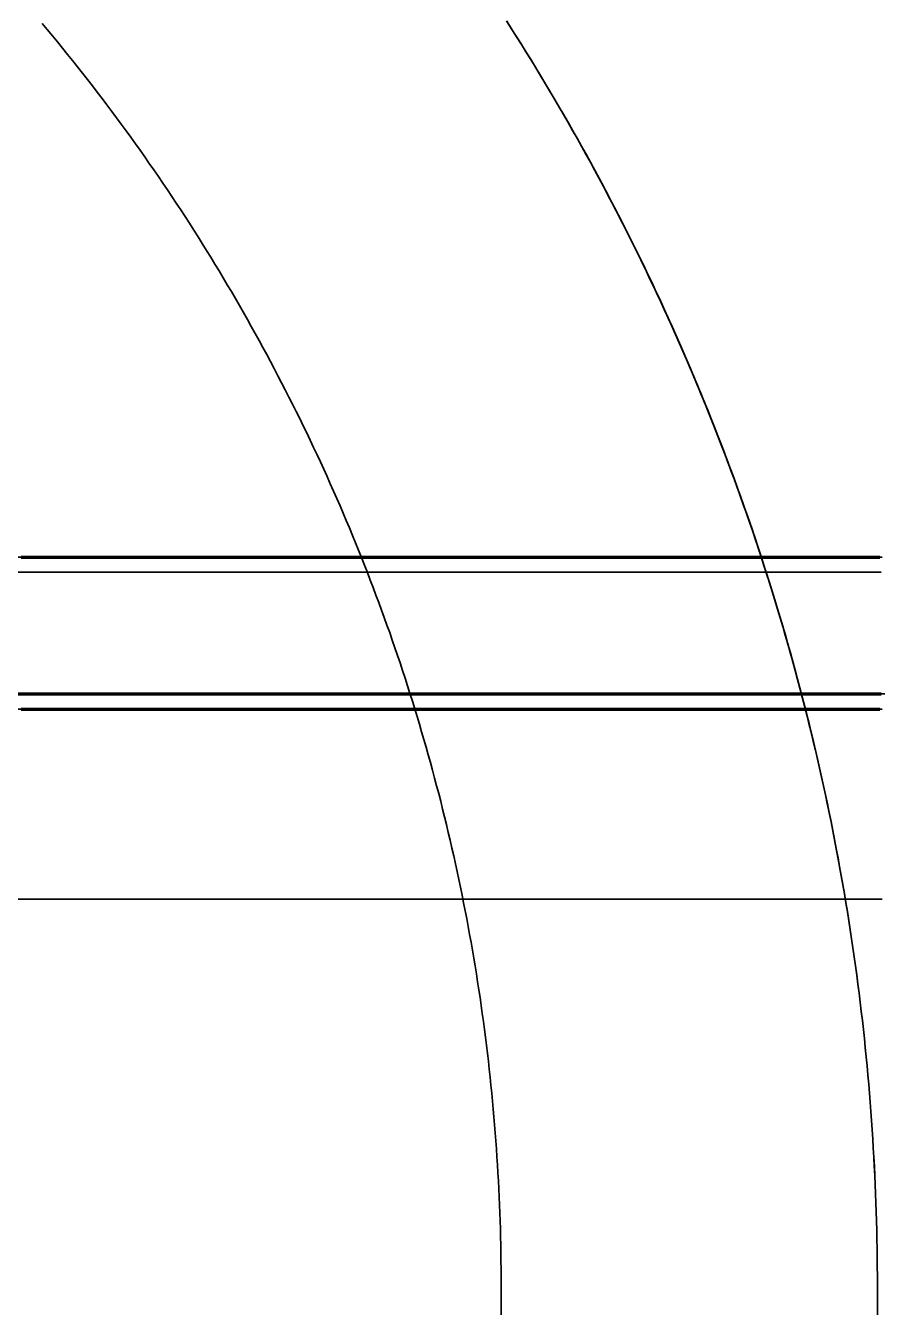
# Model space of a CAD drawing. Header units: millimetres. Extents: x 0 to 2382, y 0 to 420.
# Drawn here: x 169.18 to 174.5, y 293.76 to 301.77 of the extents above; entities that cross this region are included whole.
import ezdxf

# ---------------------------------------------------------------- set-up
doc = ezdxf.new("R2010")
doc.units = ezdxf.units.MM
doc.linetypes.add('IRAM-E-TRAZOS', pattern=[5, 4, -1])
doc.layers.add('01-VISIBLE', color=7, linetype='CONTINUOUS', lineweight=70)
doc.layers.add('02-OCULTA', color=4, linetype='IRAM-E-TRAZOS', lineweight=35)

msp = doc.modelspace()

# ---------------------------------------------------------------- linework, layer by layer
at = {"layer": '01-VISIBLE'}
for points in [[(169.1525, 298.45), (169.25, 298.45), (169.3475, 298.45), (169.445, 298.45), (169.5425, 298.45), (169.64, 298.45), (169.7375, 298.45), (169.835, 298.45), (169.9325, 298.45), (170.03, 298.45), (170.1275, 298.45), (170.225, 298.45), (170.3225, 298.45), (170.42, 298.45), (170.5175, 298.45), (170.615, 298.45), (170.7125, 298.45), (170.81, 298.45), (170.9075, 298.45), (171.005, 298.45), (171.1025, 298.45), (171.2, 298.45), (171.2975, 298.45), (171.395, 298.45), (171.4925, 298.45), (171.59, 298.45), (171.6875, 298.45), (171.785, 298.45), (171.8825, 298.45), (171.98, 298.45), (172.0775, 298.45), (172.175, 298.45), (172.2725, 298.45), (172.37, 298.45), (172.4675, 298.45), (172.565, 298.45), (172.6625, 298.45), (172.76, 298.45), (172.8575, 298.45), (172.955, 298.45), (173.0525, 298.45), (173.15, 298.45), (173.2475, 298.45), (173.345, 298.45), (173.4425, 298.45), (173.54, 298.45), (173.6375, 298.45), (173.735, 298.45), (173.8325, 298.45), (173.93, 298.45), (174.0275, 298.45), (174.125, 298.45), (174.2225, 298.45), (174.32, 298.45), (174.4175, 298.45), (174.515, 298.45)], [(169.1313, 297.595), (169.2276, 297.595), (169.3239, 297.595), (169.4202, 297.595), (169.5165, 297.595), (169.6128, 297.595), (169.7091, 297.595), (169.8054, 297.595), (169.9018, 297.595), (169.9981, 297.595), (170.0944, 297.595), (170.1907, 297.595), (170.287, 297.595), (170.3833, 297.595), (170.4796, 297.595), (170.5759, 297.595), (170.6723, 297.595), (170.7686, 297.595), (170.8649, 297.595), (170.9612, 297.595), (171.0575, 297.595), (171.1538, 297.595), (171.2501, 297.595), (171.3464, 297.595), (171.4428, 297.595), (171.5391, 297.595), (171.6354, 297.595), (171.7317, 297.595), (171.828, 297.595), (171.9243, 297.595), (172.0206, 297.595), (172.1169, 297.595), (172.2133, 297.595), (172.3096, 297.595), (172.4059, 297.595), (172.5022, 297.595), (172.5985, 297.595), (172.6948, 297.595), (172.7911, 297.595), (172.8874, 297.595), (172.9838, 297.595), (173.0801, 297.595), (173.1764, 297.595), (173.2727, 297.595), (173.369, 297.595), (173.4653, 297.595), (173.5616, 297.595), (173.6579, 297.595), (173.7543, 297.595), (173.8506, 297.595), (173.9469, 297.595), (174.0432, 297.595), (174.1395, 297.595), (174.2358, 297.595), (174.3321, 297.595), (174.4284, 297.595), (174.5248, 297.595)], [(169.1525, 297.5), (169.25, 297.5), (169.3475, 297.5), (169.445, 297.5), (169.5425, 297.5), (169.64, 297.5), (169.7375, 297.5), (169.835, 297.5), (169.9325, 297.5), (170.03, 297.5), (170.1275, 297.5), (170.225, 297.5), (170.3225, 297.5), (170.42, 297.5), (170.5175, 297.5), (170.615, 297.5), (170.7125, 297.5), (170.81, 297.5), (170.9075, 297.5), (171.005, 297.5), (171.1025, 297.5), (171.2, 297.5), (171.2975, 297.5), (171.395, 297.5), (171.4925, 297.5), (171.59, 297.5), (171.6875, 297.5), (171.785, 297.5), (171.8825, 297.5), (171.98, 297.5), (172.0775, 297.5), (172.175, 297.5), (172.2725, 297.5), (172.37, 297.5), (172.4675, 297.5), (172.565, 297.5), (172.6625, 297.5), (172.76, 297.5), (172.8575, 297.5), (172.955, 297.5), (173.0525, 297.5), (173.15, 297.5), (173.2475, 297.5), (173.345, 297.5), (173.4425, 297.5), (173.54, 297.5), (173.6375, 297.5), (173.735, 297.5), (173.8325, 297.5), (173.93, 297.5), (174.0275, 297.5), (174.125, 297.5), (174.2225, 297.5), (174.32, 297.5), (174.4175, 297.5), (174.515, 297.5)]]:
    msp.add_lwpolyline(points, dxfattribs=at)
at = {"layer": '02-OCULTA'}
for p, q in [((172.15, 290.2208), (172.15, 293.9)), ((172.15, 290.3082), (172.15, 293.9)), ((174.5, 290.2208), (174.5, 293.9)), ((174.5, 290.3082), (174.5, 293.9))]:
    msp.add_line(p, q, dxfattribs=at)
for points in [[(172.15, 293.9), (172.1499, 293.9501), (172.1496, 294.0001), (172.1491, 294.0502), (172.1484, 294.1003), (172.1475, 294.1503), (172.1463, 294.2004), (172.145, 294.2505), (172.1435, 294.3005), (172.1417, 294.3506), (172.1398, 294.4006), (172.1377, 294.4506), (172.1353, 294.5006), (172.1328, 294.5506), (172.13, 294.6006), (172.1271, 294.6506), (172.1239, 294.7006), (172.1205, 294.7506), (172.117, 294.8005), (172.1132, 294.8504), (172.1092, 294.9004), (172.105, 294.9503), (172.1007, 295.0001), (172.0961, 295.05), (172.0913, 295.0998), (172.0863, 295.1497), (172.0811, 295.1995), (172.0757, 295.2492), (172.0701, 295.299), (172.0643, 295.3487), (172.0583, 295.3985), (172.0521, 295.4481), (172.0457, 295.4978), (172.0391, 295.5474), (172.0322, 295.597), (172.0252, 295.6466), (172.018, 295.6962), (172.0106, 295.7457), (172.003, 295.7952), (171.9951, 295.8446), (171.9871, 295.8941), (171.9789, 295.9435), (171.9705, 295.9928), (171.9618, 296.0421), (171.953, 296.0914), (171.944, 296.1407), (171.9347, 296.1899), (171.9253, 296.2391), (171.9157, 296.2882), (171.9058, 296.3373), (171.8958, 296.3864), (171.8856, 296.4354), (171.8751, 296.4844), (171.8645, 296.5333), (171.8537, 296.5822), (171.8426, 296.631), (171.8314, 296.6798), (171.82, 296.7286), (171.8083, 296.7773), (171.7965, 296.8259), (171.7845, 296.8745), (171.7723, 296.9231), (171.7598, 296.9716), (171.7472, 297.0201), (171.7344, 297.0685), (171.7214, 297.1168), (171.7082, 297.1651), (171.6948, 297.2134), (171.6812, 297.2615), (171.6674, 297.3097), (171.6534, 297.3578), (171.6392, 297.4058), (171.6248, 297.4537), (171.6102, 297.5016), (171.5954, 297.5495), (171.5805, 297.5973), (171.5653, 297.645), (171.5499, 297.6926), (171.5344, 297.7402), (171.5186, 297.7878), (171.5027, 297.8352), (171.4865, 297.8826), (171.4702, 297.93), (171.4537, 297.9772), (171.4369, 298.0244), (171.42, 298.0716), (171.4029, 298.1186), (171.3856, 298.1656), (171.3681, 298.2125), (171.3505, 298.2594), (171.3326, 298.3062), (171.3145, 298.3529), (171.2963, 298.3995), (171.2778, 298.446), (171.2592, 298.4925), (171.2404, 298.5389), (171.2214, 298.5852), (171.2022, 298.6315), (171.1828, 298.6777), (171.1632, 298.7238), (171.1435, 298.7698), (171.1235, 298.8157), (171.1034, 298.8615), (171.083, 298.9073), (171.0625, 298.953), (171.0418, 298.9986), (171.0209, 299.0441), (170.9999, 299.0895), (170.9786, 299.1348), (170.9572, 299.1801), (170.9356, 299.2252), (170.9137, 299.2703), (170.8917, 299.3153), (170.8696, 299.3602), (170.8472, 299.405), (170.8247, 299.4497), (170.8019, 299.4943), (170.779, 299.5389), (170.7559, 299.5833), (170.7327, 299.6276), (170.7092, 299.6719), (170.6856, 299.716), (170.6618, 299.7601), (170.6378, 299.804), (170.6136, 299.8479), (170.5893, 299.8916), (170.5647, 299.9353), (170.54, 299.9788), (170.5151, 300.0223), (170.4901, 300.0656), (170.4648, 300.1089), (170.4394, 300.152), (170.4138, 300.1951), (170.388, 300.238), (170.3621, 300.2808), (170.336, 300.3235), (170.3097, 300.3661), (170.2832, 300.4087), (170.2566, 300.451), (170.2298, 300.4933), (170.2028, 300.5355), (170.1756, 300.5776), (170.1483, 300.6195), (170.1208, 300.6614), (170.0931, 300.7031), (170.0653, 300.7447), (170.0372, 300.7862), (170.0091, 300.8276), (169.9807, 300.8689), (169.9522, 300.91), (169.9235, 300.9511), (169.8946, 300.992), (169.8656, 301.0328), (169.8364, 301.0735), (169.8071, 301.1141), (169.7775, 301.1545), (169.7478, 301.1948), (169.718, 301.235), (169.688, 301.2751), (169.6578, 301.3151), (169.6274, 301.3549), (169.5969, 301.3946), (169.5663, 301.4342), (169.5354, 301.4736), (169.5044, 301.513), (169.4733, 301.5522), (169.442, 301.5912), (169.4105, 301.6302), (169.3789, 301.669), (169.3471, 301.7077), (169.3151, 301.7462), (169.283, 301.7846)], [(172.15, 293.9), (172.1499, 293.9501), (172.1496, 294.0001), (172.1491, 294.0502), (172.1484, 294.1003), (172.1475, 294.1503), (172.1463, 294.2004), (172.145, 294.2505), (172.1435, 294.3005), (172.1417, 294.3506), (172.1398, 294.4006), (172.1377, 294.4506), (172.1353, 294.5006), (172.1328, 294.5506), (172.13, 294.6006), (172.1271, 294.6506), (172.1239, 294.7006), (172.1205, 294.7506), (172.117, 294.8005), (172.1132, 294.8504), (172.1092, 294.9004), (172.105, 294.9503), (172.1007, 295.0001), (172.0961, 295.05), (172.0913, 295.0998), (172.0863, 295.1497), (172.0811, 295.1995), (172.0757, 295.2492), (172.0701, 295.299), (172.0643, 295.3487), (172.0583, 295.3985), (172.0521, 295.4481), (172.0457, 295.4978), (172.0391, 295.5474), (172.0322, 295.597), (172.0252, 295.6466), (172.018, 295.6962), (172.0106, 295.7457), (172.003, 295.7952), (171.9951, 295.8446), (171.9871, 295.8941), (171.9789, 295.9435), (171.9705, 295.9928), (171.9618, 296.0421), (171.953, 296.0914), (171.944, 296.1407), (171.9347, 296.1899), (171.9253, 296.2391), (171.9157, 296.2882), (171.9058, 296.3373), (171.8958, 296.3864), (171.8856, 296.4354), (171.8751, 296.4844), (171.8645, 296.5333), (171.8537, 296.5822), (171.8426, 296.631), (171.8314, 296.6798), (171.82, 296.7286), (171.8083, 296.7773), (171.7965, 296.8259), (171.7845, 296.8745), (171.7723, 296.9231), (171.7598, 296.9716), (171.7472, 297.0201), (171.7344, 297.0685), (171.7214, 297.1168), (171.7082, 297.1651), (171.6948, 297.2134), (171.6812, 297.2615), (171.6674, 297.3097), (171.6534, 297.3578), (171.6392, 297.4058), (171.6248, 297.4537), (171.6102, 297.5016), (171.5954, 297.5495), (171.5805, 297.5973), (171.5653, 297.645), (171.5499, 297.6926), (171.5344, 297.7402), (171.5186, 297.7878), (171.5027, 297.8352), (171.4865, 297.8826), (171.4702, 297.93), (171.4537, 297.9772), (171.4369, 298.0244), (171.42, 298.0716), (171.4029, 298.1186), (171.3856, 298.1656), (171.3681, 298.2125), (171.3505, 298.2594), (171.3326, 298.3062), (171.3145, 298.3529), (171.2963, 298.3995), (171.2778, 298.446), (171.2592, 298.4925), (171.2404, 298.5389), (171.2214, 298.5852), (171.2022, 298.6315), (171.1828, 298.6777), (171.1632, 298.7238), (171.1435, 298.7698), (171.1235, 298.8157), (171.1034, 298.8615), (171.083, 298.9073), (171.0625, 298.953), (171.0418, 298.9986), (171.0209, 299.0441), (170.9999, 299.0895), (170.9786, 299.1348), (170.9572, 299.1801), (170.9356, 299.2252), (170.9137, 299.2703), (170.8917, 299.3153), (170.8696, 299.3602), (170.8472, 299.405), (170.8247, 299.4497), (170.8019, 299.4943), (170.779, 299.5389), (170.7559, 299.5833), (170.7327, 299.6276), (170.7092, 299.6719), (170.6856, 299.716), (170.6618, 299.7601), (170.6378, 299.804), (170.6136, 299.8479), (170.5893, 299.8916), (170.5647, 299.9353), (170.54, 299.9788), (170.5151, 300.0223), (170.4901, 300.0656), (170.4648, 300.1089), (170.4394, 300.152), (170.4138, 300.1951), (170.388, 300.238), (170.3621, 300.2808), (170.336, 300.3235), (170.3097, 300.3661), (170.2832, 300.4087), (170.2566, 300.451), (170.2298, 300.4933), (170.2028, 300.5355), (170.1756, 300.5776), (170.1483, 300.6195), (170.1208, 300.6614), (170.0931, 300.7031), (170.0653, 300.7447), (170.0372, 300.7862), (170.0091, 300.8276), (169.9807, 300.8689), (169.9522, 300.91), (169.9235, 300.9511), (169.8946, 300.992), (169.8656, 301.0328), (169.8364, 301.0735), (169.8071, 301.1141), (169.7775, 301.1545), (169.7478, 301.1948), (169.718, 301.235), (169.688, 301.2751), (169.6578, 301.3151), (169.6274, 301.3549), (169.5969, 301.3946), (169.5663, 301.4342), (169.5354, 301.4736), (169.5044, 301.513), (169.4733, 301.5522), (169.442, 301.5912), (169.4105, 301.6302), (169.3789, 301.669), (169.3471, 301.7077), (169.3151, 301.7462), (169.283, 301.7846)], [(172.1825, 301.8016), (172.2133, 301.7535), (172.244, 301.7052), (172.2744, 301.6568), (172.3046, 301.6082), (172.3347, 301.5596), (172.3645, 301.5108), (172.3942, 301.4619), (172.4236, 301.413), (172.4529, 301.3638), (172.482, 301.3146), (172.5109, 301.2653), (172.5396, 301.2158), (172.5681, 301.1663), (172.5964, 301.1166), (172.6245, 301.0668), (172.6524, 301.0169), (172.6802, 300.9669), (172.7077, 300.9168), (172.735, 300.8666), (172.7621, 300.8163), (172.7891, 300.7658), (172.8158, 300.7153), (172.8424, 300.6647), (172.8687, 300.6139), (172.8949, 300.5631), (172.9208, 300.5121), (172.9465, 300.4611), (172.9721, 300.4099), (172.9974, 300.3587), (173.0226, 300.3073), (173.0475, 300.2559), (173.0723, 300.2043), (173.0968, 300.1527), (173.1211, 300.101), (173.1453, 300.0491), (173.1692, 299.9972), (173.1929, 299.9452), (173.2165, 299.8931), (173.2398, 299.8409), (173.2629, 299.7886), (173.2858, 299.7362), (173.3085, 299.6837), (173.331, 299.6312), (173.3533, 299.5785), (173.3754, 299.5258), (173.3973, 299.473), (173.4189, 299.4201), (173.4404, 299.3671), (173.4617, 299.314), (173.4827, 299.2609), (173.5036, 299.2076), (173.5242, 299.1543), (173.5446, 299.1009), (173.5649, 299.0474), (173.5849, 298.9939), (173.6047, 298.9402), (173.6243, 298.8865), (173.6436, 298.8327), (173.6628, 298.7789), (173.6818, 298.7249), (173.7005, 298.6709), (173.7191, 298.6168), (173.7374, 298.5627), (173.7555, 298.5084), (173.7734, 298.4541), (173.7911, 298.3998), (173.8086, 298.3453), (173.8258, 298.2908), (173.8429, 298.2363), (173.8597, 298.1816), (173.8763, 298.1269), (173.8927, 298.0722), (173.9089, 298.0173), (173.9249, 297.9624), (173.9407, 297.9075), (173.9562, 297.8524), (173.9715, 297.7974), (173.9867, 297.7422), (174.0016, 297.687), (174.0163, 297.6318), (174.0307, 297.5765), (174.045, 297.5211), (174.059, 297.4657), (174.0728, 297.4102), (174.0864, 297.3547), (174.0998, 297.2991), (174.113, 297.2434), (174.126, 297.1878), (174.1387, 297.132), (174.1512, 297.0762), (174.1635, 297.0204), (174.1756, 296.9645), (174.1875, 296.9086), (174.1991, 296.8526), (174.2105, 296.7966), (174.2217, 296.7405), (174.2327, 296.6844), (174.2435, 296.6283), (174.254, 296.5721), (174.2644, 296.5158), (174.2745, 296.4596), (174.2844, 296.4033), (174.294, 296.3469), (174.3035, 296.2905), (174.3127, 296.2341), (174.3217, 296.1776), (174.3305, 296.1211), (174.3391, 296.0646), (174.3474, 296.0081), (174.3555, 295.9515), (174.3634, 295.8948), (174.3711, 295.8382), (174.3786, 295.7815), (174.3858, 295.7248), (174.3928, 295.668), (174.3996, 295.6113), (174.4062, 295.5545), (174.4125, 295.4977), (174.4187, 295.4408), (174.4246, 295.384), (174.4303, 295.3271), (174.4357, 295.2702), (174.441, 295.2132), (174.446, 295.1563), (174.4508, 295.0993), (174.4554, 295.0423), (174.4597, 294.9853), (174.4638, 294.9283), (174.4677, 294.8712), (174.4714, 294.8142), (174.4749, 294.7571), (174.4781, 294.7), (174.4811, 294.6429), (174.4839, 294.5858), (174.4865, 294.5287), (174.4888, 294.4716), (174.491, 294.4145), (174.4929, 294.3573), (174.4945, 294.3002), (174.496, 294.243), (174.4972, 294.1858), (174.4982, 294.1287), (174.499, 294.0715), (174.4996, 294.0143), (174.4999, 293.9572), (174.5, 293.9)], [(172.1825, 301.8016), (172.2133, 301.7535), (172.244, 301.7052), (172.2744, 301.6568), (172.3046, 301.6082), (172.3347, 301.5596), (172.3645, 301.5108), (172.3942, 301.4619), (172.4236, 301.413), (172.4529, 301.3638), (172.482, 301.3146), (172.5109, 301.2653), (172.5396, 301.2158), (172.5681, 301.1663), (172.5964, 301.1166), (172.6245, 301.0668), (172.6524, 301.0169), (172.6802, 300.9669), (172.7077, 300.9168), (172.735, 300.8666), (172.7621, 300.8163), (172.7891, 300.7658), (172.8158, 300.7153), (172.8424, 300.6647), (172.8687, 300.6139), (172.8949, 300.5631), (172.9208, 300.5121), (172.9465, 300.4611), (172.9721, 300.4099), (172.9974, 300.3587), (173.0226, 300.3073), (173.0475, 300.2559), (173.0723, 300.2043), (173.0968, 300.1527), (173.1211, 300.101), (173.1453, 300.0491), (173.1692, 299.9972), (173.1929, 299.9452), (173.2165, 299.8931), (173.2398, 299.8409), (173.2629, 299.7886), (173.2858, 299.7362), (173.3085, 299.6837), (173.331, 299.6312), (173.3533, 299.5785), (173.3754, 299.5258), (173.3973, 299.473), (173.4189, 299.4201), (173.4404, 299.3671), (173.4617, 299.314), (173.4827, 299.2609), (173.5036, 299.2076), (173.5242, 299.1543), (173.5446, 299.1009), (173.5649, 299.0474), (173.5849, 298.9939), (173.6047, 298.9402), (173.6243, 298.8865), (173.6436, 298.8327), (173.6628, 298.7789), (173.6818, 298.7249), (173.7005, 298.6709), (173.7191, 298.6168), (173.7374, 298.5627), (173.7555, 298.5084), (173.7734, 298.4541), (173.7911, 298.3998), (173.8086, 298.3453), (173.8258, 298.2908), (173.8429, 298.2363), (173.8597, 298.1816), (173.8763, 298.1269), (173.8927, 298.0722), (173.9089, 298.0173), (173.9249, 297.9624), (173.9407, 297.9075), (173.9562, 297.8524), (173.9715, 297.7974), (173.9867, 297.7422), (174.0016, 297.687), (174.0163, 297.6318), (174.0307, 297.5765), (174.045, 297.5211), (174.059, 297.4657), (174.0728, 297.4102), (174.0864, 297.3547), (174.0998, 297.2991), (174.113, 297.2434), (174.126, 297.1878), (174.1387, 297.132), (174.1512, 297.0762), (174.1635, 297.0204), (174.1756, 296.9645), (174.1875, 296.9086), (174.1991, 296.8526), (174.2105, 296.7966), (174.2217, 296.7405), (174.2327, 296.6844), (174.2435, 296.6283), (174.254, 296.5721), (174.2644, 296.5158), (174.2745, 296.4596), (174.2844, 296.4033), (174.294, 296.3469), (174.3035, 296.2905), (174.3127, 296.2341), (174.3217, 296.1776), (174.3305, 296.1211), (174.3391, 296.0646), (174.3474, 296.0081), (174.3555, 295.9515), (174.3634, 295.8948), (174.3711, 295.8382), (174.3786, 295.7815), (174.3858, 295.7248), (174.3928, 295.668), (174.3996, 295.6113), (174.4062, 295.5545), (174.4125, 295.4977), (174.4187, 295.4408), (174.4246, 295.384), (174.4303, 295.3271), (174.4357, 295.2702), (174.441, 295.2132), (174.446, 295.1563), (174.4508, 295.0993), (174.4554, 295.0423), (174.4597, 294.9853), (174.4638, 294.9283), (174.4677, 294.8712), (174.4714, 294.8142), (174.4749, 294.7571), (174.4781, 294.7), (174.4811, 294.6429), (174.4839, 294.5858), (174.4865, 294.5287), (174.4888, 294.4716), (174.491, 294.4145), (174.4929, 294.3573), (174.4945, 294.3002), (174.496, 294.243), (174.4972, 294.1858), (174.4982, 294.1287), (174.499, 294.0715), (174.4996, 294.0143), (174.4999, 293.9572), (174.5, 293.9)], [(174.5, 293.9), (174.4999, 293.9571), (174.4996, 294.0143), (174.499, 294.0714), (174.4982, 294.1286), (174.4972, 294.1857), (174.496, 294.2428), (174.4945, 294.3), (174.4929, 294.3571), (174.491, 294.4142), (174.4888, 294.4713), (174.4865, 294.5284), (174.4839, 294.5855), (174.4812, 294.6426), (174.4781, 294.6997), (174.4749, 294.7567), (174.4715, 294.8137), (174.4678, 294.8708), (174.4639, 294.9278), (174.4597, 294.9848), (174.4554, 295.0418), (174.4508, 295.0987), (174.446, 295.1557), (174.441, 295.2126), (174.4358, 295.2695), (174.4303, 295.3264), (174.4247, 295.3833), (174.4188, 295.4401), (174.4126, 295.4969), (174.4063, 295.5537), (174.3997, 295.6105), (174.3929, 295.6672), (174.3859, 295.7239), (174.3787, 295.7806), (174.3712, 295.8373), (174.3636, 295.8939), (174.3557, 295.9505), (174.3475, 296.0071), (174.3392, 296.0636), (174.3307, 296.1201), (174.3219, 296.1766), (174.3129, 296.233), (174.3037, 296.2894), (174.2942, 296.3458), (174.2846, 296.4021), (174.2747, 296.4584), (174.2646, 296.5146), (174.2543, 296.5708), (174.2437, 296.627), (174.233, 296.6831), (174.222, 296.7392), (174.2108, 296.7952), (174.1994, 296.8512), (174.1877, 296.9072), (174.1759, 296.9631), (174.1638, 297.019), (174.1515, 297.0748), (174.139, 297.1305), (174.1263, 297.1862), (174.1134, 297.2419), (174.1002, 297.2975), (174.0868, 297.3531), (174.0732, 297.4086), (174.0594, 297.464), (174.0454, 297.5194), (174.0312, 297.5748), (174.0167, 297.6301), (174.002, 297.6853), (173.9871, 297.7405), (173.972, 297.7956), (173.9567, 297.8506), (173.9412, 297.9056), (173.9254, 297.9606), (173.9095, 298.0154), (173.8933, 298.0702), (173.8769, 298.125), (173.8603, 298.1797), (173.8435, 298.2343), (173.8264, 298.2888), (173.8092, 298.3433), (173.7917, 298.3977), (173.7741, 298.4521), (173.7562, 298.5063), (173.7381, 298.5605), (173.7198, 298.6147), (173.7012, 298.6687), (173.6825, 298.7227), (173.6636, 298.7766), (173.6444, 298.8305), (173.6251, 298.8843), (173.6055, 298.9379), (173.5857, 298.9916), (173.5657, 299.0451), (173.5455, 299.0986), (173.5251, 299.1519), (173.5045, 299.2052), (173.4837, 299.2584), (173.4626, 299.3116), (173.4414, 299.3646), (173.4199, 299.4176), (173.3983, 299.4705), (173.3764, 299.5233), (173.3543, 299.576), (173.3321, 299.6286), (173.3096, 299.6812), (173.2869, 299.7336), (173.264, 299.786), (173.2409, 299.8382), (173.2176, 299.8904), (173.1941, 299.9425), (173.1704, 299.9945), (173.1465, 300.0464), (173.1224, 300.0982), (173.0981, 300.1499), (173.0735, 300.2016), (173.0488, 300.2531), (173.0239, 300.3045), (172.9988, 300.3558), (172.9735, 300.4071), (172.9479, 300.4582), (172.9222, 300.5092), (172.8963, 300.5601), (172.8702, 300.611), (172.8438, 300.6617), (172.8173, 300.7123), (172.7906, 300.7628), (172.7637, 300.8132), (172.7366, 300.8636), (172.7093, 300.9138), (172.6818, 300.9638), (172.6541, 301.0138), (172.6262, 301.0637), (172.5981, 301.1135), (172.5698, 301.1631), (172.5413, 301.2127), (172.5126, 301.2621), (172.4838, 301.3114), (172.4547, 301.3606), (172.4255, 301.4097), (172.396, 301.4587), (172.3664, 301.5076), (172.3366, 301.5563), (172.3065, 301.6049), (172.2763, 301.6534), (172.2459, 301.7018), (172.2153, 301.7501), (172.1846, 301.7983)], [(174.5, 293.9), (174.4999, 293.9571), (174.4996, 294.0143), (174.499, 294.0714), (174.4982, 294.1286), (174.4972, 294.1857), (174.496, 294.2428), (174.4945, 294.3), (174.4929, 294.3571), (174.491, 294.4142), (174.4888, 294.4713), (174.4865, 294.5284), (174.4839, 294.5855), (174.4812, 294.6426), (174.4781, 294.6997), (174.4749, 294.7567), (174.4715, 294.8137), (174.4678, 294.8708), (174.4639, 294.9278), (174.4597, 294.9848), (174.4554, 295.0418), (174.4508, 295.0987), (174.446, 295.1557), (174.441, 295.2126), (174.4358, 295.2695), (174.4303, 295.3264), (174.4247, 295.3833), (174.4188, 295.4401), (174.4126, 295.4969), (174.4063, 295.5537), (174.3997, 295.6105), (174.3929, 295.6672), (174.3859, 295.7239), (174.3787, 295.7806), (174.3712, 295.8373), (174.3636, 295.8939), (174.3557, 295.9505), (174.3475, 296.0071), (174.3392, 296.0636), (174.3307, 296.1201), (174.3219, 296.1766), (174.3129, 296.233), (174.3037, 296.2894), (174.2942, 296.3458), (174.2846, 296.4021), (174.2747, 296.4584), (174.2646, 296.5146), (174.2543, 296.5708), (174.2437, 296.627), (174.233, 296.6831), (174.222, 296.7392), (174.2108, 296.7952), (174.1994, 296.8512), (174.1877, 296.9072), (174.1759, 296.9631), (174.1638, 297.019), (174.1515, 297.0748), (174.139, 297.1305), (174.1263, 297.1862), (174.1134, 297.2419), (174.1002, 297.2975), (174.0868, 297.3531), (174.0732, 297.4086), (174.0594, 297.464), (174.0454, 297.5194), (174.0312, 297.5748), (174.0167, 297.6301), (174.002, 297.6853), (173.9871, 297.7405), (173.972, 297.7956), (173.9567, 297.8506), (173.9412, 297.9056), (173.9254, 297.9606), (173.9095, 298.0154), (173.8933, 298.0702), (173.8769, 298.125), (173.8603, 298.1797), (173.8435, 298.2343), (173.8264, 298.2888), (173.8092, 298.3433), (173.7917, 298.3977), (173.7741, 298.4521), (173.7562, 298.5063), (173.7381, 298.5605), (173.7198, 298.6147), (173.7012, 298.6687), (173.6825, 298.7227), (173.6636, 298.7766), (173.6444, 298.8305), (173.6251, 298.8843), (173.6055, 298.9379), (173.5857, 298.9916), (173.5657, 299.0451), (173.5455, 299.0986), (173.5251, 299.1519), (173.5045, 299.2052), (173.4837, 299.2584), (173.4626, 299.3116), (173.4414, 299.3646), (173.4199, 299.4176), (173.3983, 299.4705), (173.3764, 299.5233), (173.3543, 299.576), (173.3321, 299.6286), (173.3096, 299.6812), (173.2869, 299.7336), (173.264, 299.786), (173.2409, 299.8382), (173.2176, 299.8904), (173.1941, 299.9425), (173.1704, 299.9945), (173.1465, 300.0464), (173.1224, 300.0982), (173.0981, 300.1499), (173.0735, 300.2016), (173.0488, 300.2531), (173.0239, 300.3045), (172.9988, 300.3558), (172.9735, 300.4071), (172.9479, 300.4582), (172.9222, 300.5092), (172.8963, 300.5601), (172.8702, 300.611), (172.8438, 300.6617), (172.8173, 300.7123), (172.7906, 300.7628), (172.7637, 300.8132), (172.7366, 300.8636), (172.7093, 300.9138), (172.6818, 300.9638), (172.6541, 301.0138), (172.6262, 301.0637), (172.5981, 301.1135), (172.5698, 301.1631), (172.5413, 301.2127), (172.5126, 301.2621), (172.4838, 301.3114), (172.4547, 301.3606), (172.4255, 301.4097), (172.396, 301.4587), (172.3664, 301.5076), (172.3366, 301.5563), (172.3065, 301.6049), (172.2763, 301.6534), (172.2459, 301.7018), (172.2153, 301.7501), (172.1846, 301.7983)], [(174.5298, 298.45), (174.4346, 298.45), (174.3395, 298.45), (174.2444, 298.45), (174.1493, 298.45), (174.0541, 298.45), (173.959, 298.45), (173.8639, 298.45), (173.7688, 298.45), (173.6736, 298.45), (173.5785, 298.45), (173.4834, 298.45), (173.3883, 298.45), (173.2931, 298.45), (173.198, 298.45), (173.1029, 298.45), (173.0078, 298.45), (172.9126, 298.45), (172.8175, 298.45), (172.7224, 298.45), (172.6273, 298.45), (172.5321, 298.45), (172.437, 298.45), (172.3419, 298.45), (172.2468, 298.45), (172.1516, 298.45), (172.0565, 298.45), (171.9614, 298.45), (171.8663, 298.45), (171.7711, 298.45), (171.676, 298.45), (171.5809, 298.45), (171.4858, 298.45), (171.3906, 298.45), (171.2955, 298.45), (171.2004, 298.45), (171.1053, 298.45), (171.0101, 298.45), (170.915, 298.45), (170.8199, 298.45), (170.7248, 298.45), (170.6296, 298.45), (170.5345, 298.45), (170.4394, 298.45), (170.3443, 298.45), (170.2491, 298.45), (170.154, 298.45), (170.0589, 298.45), (169.9638, 298.45), (169.8686, 298.45), (169.7735, 298.45), (169.6784, 298.45), (169.5833, 298.45), (169.4881, 298.45), (169.393, 298.45), (169.2979, 298.45), (169.2028, 298.45), (169.1076, 298.45)], [(169.1076, 298.45), (169.2028, 298.45), (169.2979, 298.45), (169.393, 298.45), (169.4881, 298.45), (169.5833, 298.45), (169.6784, 298.45), (169.7735, 298.45), (169.8686, 298.45), (169.9638, 298.45), (170.0589, 298.45), (170.154, 298.45), (170.2491, 298.45), (170.3443, 298.45), (170.4394, 298.45), (170.5345, 298.45), (170.6296, 298.45), (170.7248, 298.45), (170.8199, 298.45), (170.915, 298.45), (171.0101, 298.45), (171.1053, 298.45), (171.2004, 298.45), (171.2955, 298.45), (171.3906, 298.45), (171.4858, 298.45), (171.5809, 298.45), (171.676, 298.45), (171.7711, 298.45), (171.8663, 298.45), (171.9614, 298.45), (172.0565, 298.45), (172.1516, 298.45), (172.2468, 298.45), (172.3419, 298.45), (172.437, 298.45), (172.5321, 298.45), (172.6273, 298.45), (172.7224, 298.45), (172.8175, 298.45), (172.9126, 298.45), (173.0078, 298.45), (173.1029, 298.45), (173.198, 298.45), (173.2931, 298.45), (173.3883, 298.45), (173.4834, 298.45), (173.5785, 298.45), (173.6736, 298.45), (173.7688, 298.45), (173.8639, 298.45), (173.959, 298.45), (174.0541, 298.45), (174.1493, 298.45), (174.2444, 298.45), (174.3395, 298.45), (174.4346, 298.45), (174.5298, 298.45)], [(174.515, 298.45), (174.4175, 298.45), (174.32, 298.45), (174.2225, 298.45), (174.125, 298.45), (174.0275, 298.45), (173.93, 298.45), (173.8325, 298.45), (173.735, 298.45), (173.6375, 298.45), (173.54, 298.45), (173.4425, 298.45), (173.345, 298.45), (173.2475, 298.45), (173.15, 298.45), (173.0525, 298.45), (172.955, 298.45), (172.8575, 298.45), (172.76, 298.45), (172.6625, 298.45), (172.565, 298.45), (172.4675, 298.45), (172.37, 298.45), (172.2725, 298.45), (172.175, 298.45), (172.0775, 298.45), (171.98, 298.45), (171.8825, 298.45), (171.785, 298.45), (171.6875, 298.45), (171.59, 298.45), (171.4925, 298.45), (171.395, 298.45), (171.2975, 298.45), (171.2, 298.45), (171.1025, 298.45), (171.005, 298.45), (170.9075, 298.45), (170.81, 298.45), (170.7125, 298.45), (170.615, 298.45), (170.5175, 298.45), (170.42, 298.45), (170.3225, 298.45), (170.225, 298.45), (170.1275, 298.45), (170.03, 298.45), (169.9325, 298.45), (169.835, 298.45), (169.7375, 298.45), (169.64, 298.45), (169.5425, 298.45), (169.445, 298.45), (169.3475, 298.45), (169.25, 298.45), (169.1525, 298.45)], [(174.5248, 298.355), (174.4284, 298.355), (174.3321, 298.355), (174.2358, 298.355), (174.1395, 298.355), (174.0432, 298.355), (173.9469, 298.355), (173.8506, 298.355), (173.7543, 298.355), (173.6579, 298.355), (173.5616, 298.355), (173.4653, 298.355), (173.369, 298.355), (173.2727, 298.355), (173.1764, 298.355), (173.0801, 298.355), (172.9838, 298.355), (172.8874, 298.355), (172.7911, 298.355), (172.6948, 298.355), (172.5985, 298.355), (172.5022, 298.355), (172.4059, 298.355), (172.3096, 298.355), (172.2133, 298.355), (172.1169, 298.355), (172.0206, 298.355), (171.9243, 298.355), (171.828, 298.355), (171.7317, 298.355), (171.6354, 298.355), (171.5391, 298.355), (171.4428, 298.355), (171.3464, 298.355), (171.2501, 298.355), (171.1538, 298.355), (171.0575, 298.355), (170.9612, 298.355), (170.8649, 298.355), (170.7686, 298.355), (170.6723, 298.355), (170.5759, 298.355), (170.4796, 298.355), (170.3833, 298.355), (170.287, 298.355), (170.1907, 298.355), (170.0944, 298.355), (169.9981, 298.355), (169.9018, 298.355), (169.8054, 298.355), (169.7091, 298.355), (169.6128, 298.355), (169.5165, 298.355), (169.4202, 298.355), (169.3239, 298.355), (169.2276, 298.355), (169.1313, 298.355)], [(174.5248, 298.355), (174.4284, 298.355), (174.3321, 298.355), (174.2358, 298.355), (174.1395, 298.355), (174.0432, 298.355), (173.9469, 298.355), (173.8506, 298.355), (173.7543, 298.355), (173.6579, 298.355), (173.5616, 298.355), (173.4653, 298.355), (173.369, 298.355), (173.2727, 298.355), (173.1764, 298.355), (173.0801, 298.355), (172.9838, 298.355), (172.8874, 298.355), (172.7911, 298.355), (172.6948, 298.355), (172.5985, 298.355), (172.5022, 298.355), (172.4059, 298.355), (172.3096, 298.355), (172.2133, 298.355), (172.1169, 298.355), (172.0206, 298.355), (171.9243, 298.355), (171.828, 298.355), (171.7317, 298.355), (171.6354, 298.355), (171.5391, 298.355), (171.4428, 298.355), (171.3464, 298.355), (171.2501, 298.355), (171.1538, 298.355), (171.0575, 298.355), (170.9612, 298.355), (170.8649, 298.355), (170.7686, 298.355), (170.6723, 298.355), (170.5759, 298.355), (170.4796, 298.355), (170.3833, 298.355), (170.287, 298.355), (170.1907, 298.355), (170.0944, 298.355), (169.9981, 298.355), (169.9018, 298.355), (169.8054, 298.355), (169.7091, 298.355), (169.6128, 298.355), (169.5165, 298.355), (169.4202, 298.355), (169.3239, 298.355), (169.2276, 298.355), (169.1313, 298.355)], [(169.1316, 297.595), (169.227, 297.595), (169.3223, 297.595), (169.4177, 297.595), (169.5131, 297.595), (169.6084, 297.595), (169.7038, 297.595), (169.7992, 297.595), (169.8945, 297.595), (169.9899, 297.595), (170.0852, 297.595), (170.1806, 297.595), (170.276, 297.595), (170.3713, 297.595), (170.4667, 297.595), (170.5621, 297.595), (170.6574, 297.595), (170.7528, 297.595), (170.8481, 297.595), (170.9435, 297.595), (171.0389, 297.595), (171.1342, 297.595), (171.2296, 297.595), (171.325, 297.595), (171.4203, 297.595), (171.5157, 297.595), (171.611, 297.595), (171.7064, 297.595), (171.8018, 297.595), (171.8971, 297.595), (171.9925, 297.595), (172.0879, 297.595), (172.1832, 297.595), (172.2786, 297.595), (172.3739, 297.595), (172.4693, 297.595), (172.5647, 297.595), (172.66, 297.595), (172.7554, 297.595), (172.8508, 297.595), (172.9461, 297.595), (173.0415, 297.595), (173.1368, 297.595), (173.2322, 297.595), (173.3276, 297.595), (173.4229, 297.595), (173.5183, 297.595), (173.6137, 297.595), (173.709, 297.595), (173.8044, 297.595), (173.8997, 297.595), (173.9951, 297.595), (174.0905, 297.595), (174.1858, 297.595), (174.2812, 297.595), (174.3766, 297.595), (174.4719, 297.595), (174.5673, 297.595)], [(174.5298, 297.5), (174.4346, 297.5), (174.3395, 297.5), (174.2444, 297.5), (174.1493, 297.5), (174.0541, 297.5), (173.959, 297.5), (173.8639, 297.5), (173.7688, 297.5), (173.6736, 297.5), (173.5785, 297.5), (173.4834, 297.5), (173.3883, 297.5), (173.2931, 297.5), (173.198, 297.5), (173.1029, 297.5), (173.0078, 297.5), (172.9126, 297.5), (172.8175, 297.5), (172.7224, 297.5), (172.6273, 297.5), (172.5321, 297.5), (172.437, 297.5), (172.3419, 297.5), (172.2468, 297.5), (172.1516, 297.5), (172.0565, 297.5), (171.9614, 297.5), (171.8663, 297.5), (171.7711, 297.5), (171.676, 297.5), (171.5809, 297.5), (171.4858, 297.5), (171.3906, 297.5), (171.2955, 297.5), (171.2004, 297.5), (171.1053, 297.5), (171.0101, 297.5), (170.915, 297.5), (170.8199, 297.5), (170.7248, 297.5), (170.6296, 297.5), (170.5345, 297.5), (170.4394, 297.5), (170.3443, 297.5), (170.2491, 297.5), (170.154, 297.5), (170.0589, 297.5), (169.9638, 297.5), (169.8686, 297.5), (169.7735, 297.5), (169.6784, 297.5), (169.5833, 297.5), (169.4881, 297.5), (169.393, 297.5), (169.2979, 297.5), (169.2028, 297.5), (169.1076, 297.5)], [(169.1076, 297.5), (169.2028, 297.5), (169.2979, 297.5), (169.393, 297.5), (169.4881, 297.5), (169.5833, 297.5), (169.6784, 297.5), (169.7735, 297.5), (169.8686, 297.5), (169.9638, 297.5), (170.0589, 297.5), (170.154, 297.5), (170.2491, 297.5), (170.3443, 297.5), (170.4394, 297.5), (170.5345, 297.5), (170.6296, 297.5), (170.7248, 297.5), (170.8199, 297.5), (170.915, 297.5), (171.0101, 297.5), (171.1053, 297.5), (171.2004, 297.5), (171.2955, 297.5), (171.3906, 297.5), (171.4858, 297.5), (171.5809, 297.5), (171.676, 297.5), (171.7711, 297.5), (171.8663, 297.5), (171.9614, 297.5), (172.0565, 297.5), (172.1516, 297.5), (172.2468, 297.5), (172.3419, 297.5), (172.437, 297.5), (172.5321, 297.5), (172.6273, 297.5), (172.7224, 297.5), (172.8175, 297.5), (172.9126, 297.5), (173.0078, 297.5), (173.1029, 297.5), (173.198, 297.5), (173.2931, 297.5), (173.3883, 297.5), (173.4834, 297.5), (173.5785, 297.5), (173.6736, 297.5), (173.7688, 297.5), (173.8639, 297.5), (173.959, 297.5), (174.0541, 297.5), (174.1493, 297.5), (174.2444, 297.5), (174.3395, 297.5), (174.4346, 297.5), (174.5298, 297.5)], [(174.5298, 297.5), (174.4346, 297.5), (174.3395, 297.5), (174.2444, 297.5), (174.1493, 297.5), (174.0541, 297.5), (173.959, 297.5), (173.8639, 297.5), (173.7688, 297.5), (173.6736, 297.5), (173.5785, 297.5), (173.4834, 297.5), (173.3883, 297.5), (173.2931, 297.5), (173.198, 297.5), (173.1029, 297.5), (173.0078, 297.5), (172.9126, 297.5), (172.8175, 297.5), (172.7224, 297.5), (172.6273, 297.5), (172.5321, 297.5), (172.437, 297.5), (172.3419, 297.5), (172.2468, 297.5), (172.1516, 297.5), (172.0565, 297.5), (171.9614, 297.5), (171.8663, 297.5), (171.7711, 297.5), (171.676, 297.5), (171.5809, 297.5), (171.4858, 297.5), (171.3906, 297.5), (171.2955, 297.5), (171.2004, 297.5), (171.1053, 297.5), (171.0101, 297.5), (170.915, 297.5), (170.8199, 297.5), (170.7248, 297.5), (170.6296, 297.5), (170.5345, 297.5), (170.4394, 297.5), (170.3443, 297.5), (170.2491, 297.5), (170.154, 297.5), (170.0589, 297.5), (169.9638, 297.5), (169.8686, 297.5), (169.7735, 297.5), (169.6784, 297.5), (169.5833, 297.5), (169.4881, 297.5), (169.393, 297.5), (169.2979, 297.5), (169.2028, 297.5), (169.1076, 297.5)], [(169.1076, 297.5), (169.2028, 297.5), (169.2979, 297.5), (169.393, 297.5), (169.4881, 297.5), (169.5833, 297.5), (169.6784, 297.5), (169.7735, 297.5), (169.8686, 297.5), (169.9638, 297.5), (170.0589, 297.5), (170.154, 297.5), (170.2491, 297.5), (170.3443, 297.5), (170.4394, 297.5), (170.5345, 297.5), (170.6296, 297.5), (170.7248, 297.5), (170.8199, 297.5), (170.915, 297.5), (171.0101, 297.5), (171.1053, 297.5), (171.2004, 297.5), (171.2955, 297.5), (171.3906, 297.5), (171.4858, 297.5), (171.5809, 297.5), (171.676, 297.5), (171.7711, 297.5), (171.8663, 297.5), (171.9614, 297.5), (172.0565, 297.5), (172.1516, 297.5), (172.2468, 297.5), (172.3419, 297.5), (172.437, 297.5), (172.5321, 297.5), (172.6273, 297.5), (172.7224, 297.5), (172.8175, 297.5), (172.9126, 297.5), (173.0078, 297.5), (173.1029, 297.5), (173.198, 297.5), (173.2931, 297.5), (173.3883, 297.5), (173.4834, 297.5), (173.5785, 297.5), (173.6736, 297.5), (173.7688, 297.5), (173.8639, 297.5), (173.959, 297.5), (174.0541, 297.5), (174.1493, 297.5), (174.2444, 297.5), (174.3395, 297.5), (174.4346, 297.5), (174.5298, 297.5)], [(174.5255, 297.5), (174.4328, 297.5), (174.34, 297.5), (174.2473, 297.5), (174.1545, 297.5), (174.0618, 297.5), (173.969, 297.5), (173.8763, 297.5), (173.7835, 297.5), (173.6908, 297.5), (173.598, 297.5), (173.5053, 297.5), (173.4125, 297.5), (173.3198, 297.5), (173.227, 297.5), (173.1343, 297.5), (173.0415, 297.5), (172.9488, 297.5), (172.856, 297.5), (172.7633, 297.5), (172.6705, 297.5), (172.5778, 297.5), (172.485, 297.5), (172.3923, 297.5), (172.2995, 297.5), (172.2068, 297.5), (172.114, 297.5), (172.0213, 297.5), (171.9285, 297.5), (171.8358, 297.5), (171.743, 297.5), (171.6503, 297.5), (171.5575, 297.5), (171.4648, 297.5), (171.372, 297.5), (171.2793, 297.5), (171.1865, 297.5), (171.0938, 297.5), (171.001, 297.5), (170.9083, 297.5), (170.8155, 297.5), (170.7228, 297.5), (170.63, 297.5), (170.5373, 297.5), (170.4445, 297.5), (170.3518, 297.5), (170.259, 297.5), (170.1663, 297.5), (170.0735, 297.5), (169.9808, 297.5), (169.888, 297.5), (169.7953, 297.5), (169.7025, 297.5), (169.6098, 297.5), (169.517, 297.5), (169.4243, 297.5), (169.3315, 297.5), (169.2388, 297.5), (169.146, 297.5)], [(169.146, 297.5), (169.2388, 297.5), (169.3315, 297.5), (169.4243, 297.5), (169.517, 297.5), (169.6098, 297.5), (169.7025, 297.5), (169.7953, 297.5), (169.888, 297.5), (169.9808, 297.5), (170.0735, 297.5), (170.1663, 297.5), (170.259, 297.5), (170.3518, 297.5), (170.4445, 297.5), (170.5373, 297.5), (170.63, 297.5), (170.7228, 297.5), (170.8155, 297.5), (170.9083, 297.5), (171.001, 297.5), (171.0938, 297.5), (171.1865, 297.5), (171.2793, 297.5), (171.372, 297.5), (171.4648, 297.5), (171.5575, 297.5), (171.6503, 297.5), (171.743, 297.5), (171.8358, 297.5), (171.9285, 297.5), (172.0213, 297.5), (172.114, 297.5), (172.2068, 297.5), (172.2995, 297.5), (172.3923, 297.5), (172.485, 297.5), (172.5778, 297.5), (172.6705, 297.5), (172.7633, 297.5), (172.856, 297.5), (172.9488, 297.5), (173.0415, 297.5), (173.1343, 297.5), (173.227, 297.5), (173.3198, 297.5), (173.4125, 297.5), (173.5053, 297.5), (173.598, 297.5), (173.6908, 297.5), (173.7835, 297.5), (173.8763, 297.5), (173.969, 297.5), (174.0618, 297.5), (174.1545, 297.5), (174.2473, 297.5), (174.34, 297.5), (174.4328, 297.5), (174.5255, 297.5)], [(174.515, 297.5), (174.4175, 297.5), (174.32, 297.5), (174.2225, 297.5), (174.125, 297.5), (174.0275, 297.5), (173.93, 297.5), (173.8325, 297.5), (173.735, 297.5), (173.6375, 297.5), (173.54, 297.5), (173.4425, 297.5), (173.345, 297.5), (173.2475, 297.5), (173.15, 297.5), (173.0525, 297.5), (172.955, 297.5), (172.8575, 297.5), (172.76, 297.5), (172.6625, 297.5), (172.565, 297.5), (172.4675, 297.5), (172.37, 297.5), (172.2725, 297.5), (172.175, 297.5), (172.0775, 297.5), (171.98, 297.5), (171.8825, 297.5), (171.785, 297.5), (171.6875, 297.5), (171.59, 297.5), (171.4925, 297.5), (171.395, 297.5), (171.2975, 297.5), (171.2, 297.5), (171.1025, 297.5), (171.005, 297.5), (170.9075, 297.5), (170.81, 297.5), (170.7125, 297.5), (170.615, 297.5), (170.5175, 297.5), (170.42, 297.5), (170.3225, 297.5), (170.225, 297.5), (170.1275, 297.5), (170.03, 297.5), (169.9325, 297.5), (169.835, 297.5), (169.7375, 297.5), (169.64, 297.5), (169.5425, 297.5), (169.445, 297.5), (169.3475, 297.5), (169.25, 297.5), (169.1525, 297.5)], [(174.5298, 296.3125), (174.4346, 296.3125), (174.3395, 296.3125), (174.2444, 296.3125), (174.1493, 296.3125), (174.0541, 296.3125), (173.959, 296.3125), (173.8639, 296.3125), (173.7688, 296.3125), (173.6736, 296.3125), (173.5785, 296.3125), (173.4834, 296.3125), (173.3883, 296.3125), (173.2931, 296.3125), (173.198, 296.3125), (173.1029, 296.3125), (173.0078, 296.3125), (172.9126, 296.3125), (172.8175, 296.3125), (172.7224, 296.3125), (172.6273, 296.3125), (172.5321, 296.3125), (172.437, 296.3125), (172.3419, 296.3125), (172.2468, 296.3125), (172.1516, 296.3125), (172.0565, 296.3125), (171.9614, 296.3125), (171.8663, 296.3125), (171.7711, 296.3125), (171.676, 296.3125), (171.5809, 296.3125), (171.4858, 296.3125), (171.3906, 296.3125), (171.2955, 296.3125), (171.2004, 296.3125), (171.1053, 296.3125), (171.0101, 296.3125), (170.915, 296.3125), (170.8199, 296.3125), (170.7248, 296.3125), (170.6296, 296.3125), (170.5345, 296.3125), (170.4394, 296.3125), (170.3443, 296.3125), (170.2491, 296.3125), (170.154, 296.3125), (170.0589, 296.3125), (169.9638, 296.3125), (169.8686, 296.3125), (169.7735, 296.3125), (169.6784, 296.3125), (169.5833, 296.3125), (169.4881, 296.3125), (169.393, 296.3125), (169.2979, 296.3125), (169.2028, 296.3125), (169.1076, 296.3125)], [(169.1076, 296.3125), (169.2028, 296.3125), (169.2979, 296.3125), (169.393, 296.3125), (169.4881, 296.3125), (169.5833, 296.3125), (169.6784, 296.3125), (169.7735, 296.3125), (169.8686, 296.3125), (169.9638, 296.3125), (170.0589, 296.3125), (170.154, 296.3125), (170.2491, 296.3125), (170.3443, 296.3125), (170.4394, 296.3125), (170.5345, 296.3125), (170.6296, 296.3125), (170.7248, 296.3125), (170.8199, 296.3125), (170.915, 296.3125), (171.0101, 296.3125), (171.1053, 296.3125), (171.2004, 296.3125), (171.2955, 296.3125), (171.3906, 296.3125), (171.4858, 296.3125), (171.5809, 296.3125), (171.676, 296.3125), (171.7711, 296.3125), (171.8663, 296.3125), (171.9614, 296.3125), (172.0565, 296.3125), (172.1516, 296.3125), (172.2468, 296.3125), (172.3419, 296.3125), (172.437, 296.3125), (172.5321, 296.3125), (172.6273, 296.3125), (172.7224, 296.3125), (172.8175, 296.3125), (172.9126, 296.3125), (173.0078, 296.3125), (173.1029, 296.3125), (173.198, 296.3125), (173.2931, 296.3125), (173.3883, 296.3125), (173.4834, 296.3125), (173.5785, 296.3125), (173.6736, 296.3125), (173.7688, 296.3125), (173.8639, 296.3125), (173.959, 296.3125), (174.0541, 296.3125), (174.1493, 296.3125), (174.2444, 296.3125), (174.3395, 296.3125), (174.4346, 296.3125), (174.5298, 296.3125)], [(174.5255, 296.3125), (174.4328, 296.3125), (174.34, 296.3125), (174.2473, 296.3125), (174.1545, 296.3125), (174.0618, 296.3125), (173.969, 296.3125), (173.8763, 296.3125), (173.7835, 296.3125), (173.6908, 296.3125), (173.598, 296.3125), (173.5053, 296.3125), (173.4125, 296.3125), (173.3198, 296.3125), (173.227, 296.3125), (173.1343, 296.3125), (173.0415, 296.3125), (172.9488, 296.3125), (172.856, 296.3125), (172.7633, 296.3125), (172.6705, 296.3125), (172.5778, 296.3125), (172.485, 296.3125), (172.3923, 296.3125), (172.2995, 296.3125), (172.2068, 296.3125), (172.114, 296.3125), (172.0213, 296.3125), (171.9285, 296.3125), (171.8358, 296.3125), (171.743, 296.3125), (171.6503, 296.3125), (171.5575, 296.3125), (171.4648, 296.3125), (171.372, 296.3125), (171.2793, 296.3125), (171.1865, 296.3125), (171.0938, 296.3125), (171.001, 296.3125), (170.9083, 296.3125), (170.8155, 296.3125), (170.7228, 296.3125), (170.63, 296.3125), (170.5373, 296.3125), (170.4445, 296.3125), (170.3518, 296.3125), (170.259, 296.3125), (170.1663, 296.3125), (170.0735, 296.3125), (169.9808, 296.3125), (169.888, 296.3125), (169.7953, 296.3125), (169.7025, 296.3125), (169.6098, 296.3125), (169.517, 296.3125), (169.4243, 296.3125), (169.3315, 296.3125), (169.2388, 296.3125), (169.146, 296.3125)], [(169.146, 296.3125), (169.2388, 296.3125), (169.3315, 296.3125), (169.4243, 296.3125), (169.517, 296.3125), (169.6098, 296.3125), (169.7025, 296.3125), (169.7953, 296.3125), (169.888, 296.3125), (169.9808, 296.3125), (170.0735, 296.3125), (170.1663, 296.3125), (170.259, 296.3125), (170.3518, 296.3125), (170.4445, 296.3125), (170.5373, 296.3125), (170.63, 296.3125), (170.7228, 296.3125), (170.8155, 296.3125), (170.9083, 296.3125), (171.001, 296.3125), (171.0938, 296.3125), (171.1865, 296.3125), (171.2793, 296.3125), (171.372, 296.3125), (171.4648, 296.3125), (171.5575, 296.3125), (171.6503, 296.3125), (171.743, 296.3125), (171.8358, 296.3125), (171.9285, 296.3125), (172.0213, 296.3125), (172.114, 296.3125), (172.2068, 296.3125), (172.2995, 296.3125), (172.3923, 296.3125), (172.485, 296.3125), (172.5778, 296.3125), (172.6705, 296.3125), (172.7633, 296.3125), (172.856, 296.3125), (172.9488, 296.3125), (173.0415, 296.3125), (173.1343, 296.3125), (173.227, 296.3125), (173.3198, 296.3125), (173.4125, 296.3125), (173.5053, 296.3125), (173.598, 296.3125), (173.6908, 296.3125), (173.7835, 296.3125), (173.8763, 296.3125), (173.969, 296.3125), (174.0618, 296.3125), (174.1545, 296.3125), (174.2473, 296.3125), (174.34, 296.3125), (174.4328, 296.3125), (174.5255, 296.3125)]]:
    msp.add_lwpolyline(points, dxfattribs=at)

doc.saveas('drawing.dxf')
